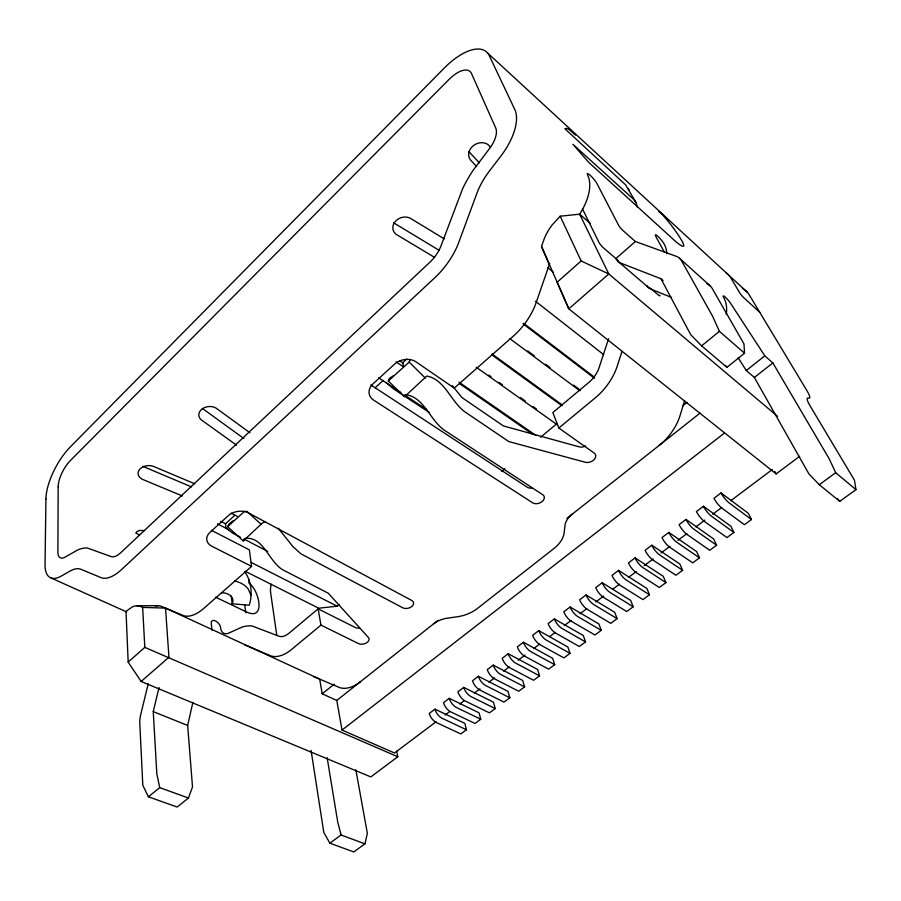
<?xml version="1.0" encoding="UTF-8"?>
<svg xmlns="http://www.w3.org/2000/svg" width="901" height="901" viewBox="0 0 901 901"><rect width="100%" height="100%" fill="white"/><g stroke="black" fill="none" stroke-linecap="round" stroke-linejoin="round"><path stroke-width="1.35" d="M148.237 683.769L140.579 715.157A22.288 11.071 -66 0 0 139.79 723.086L142.808 785.3L148.417 796.811L177.182 807.037L188.444 798.027L192.51 786.956L187.656 725.451L192.882 702.363M311.07 750.33L323.786 832.378L329.879 843.19L353.755 851.941L364.939 843.865L367.349 833.346L355.861 769.826M188.444 798.027L159.702 787.609L156.819 773.768L153.249 711.621L159.038 687.474M684.602 400.675L679.636 416.904A43.8 29.181 -51.4 0 1 659.205 445.409M621.994 351.379L616.701 367.743A45.805 28.449 -52.2 0 1 609.301 382.249L606.869 385.684A45.805 28.449 -52.2 0 1 595.448 397.701L558.845 428.02L594.232 453.102A7.05 4.854 -21.7 0 1 593.95 459.78A7.05 4.854 -21.7 0 1 585.064 462.19L508.828 441.58L466.887 413.21C451.232 403.535 445.646 379.479 426.804 376.066L404.436 396.778L388.32 380.977L389.356 378.476L393.354 375.807M608.569 338.731L599.176 367.439A21.838 13.56 -52.2 0 1 588.894 382.396L552.82 412.557L558.845 428.02M244.543 571.651C251.413 580.143 252.843 595.043 249.149 605.235L232.199 603.805C235.51 597.239 227.502 592.194 221.646 592.892M549.745 263.362L535.543 304.335A48.395 27.233 -53.1 0 1 513.255 336.186L454.239 388.106L415.98 361.83A15.362 11.769 -15.8 0 0 394.469 364.241L373.251 383.578A15.227 11.567 -14.4 0 0 373.633 400.123L532.66 502.826A6.881 4.685 -19.2 0 0 542.075 501.609A6.881 4.685 -19.2 0 0 542.729 494.705L446.006 431.275C430.306 421.905 424.934 397.465 405.991 394.683L405 395.494M549.351 264.489L541.501 246.446L544.024 239.328A37.831 21.23 -50.4 0 1 551.851 225.284L560.185 216.206L579.647 214.179L590.223 223.358M388.32 380.977L409.167 362.078L410.113 359.645M265.131 521.555L262.292 523.143L243.236 540.904L227.626 526.68L229.248 523.751L233.37 520.541M243.236 540.904L244.115 539.395M234.778 515.349L225.487 523.785L225.982 527.986L232.796 533.212L240.263 537.097M375.188 387.734L383.218 380.436M406.734 359.071L402.612 362.81L403.738 366.808M227.626 526.68L244.757 511.149M128.179 662.1L144.813 647.368L142.64 607.398L139.565 606.103A31.22 14.641 -64.3 0 0 132.21 606.97L126.016 611.362L128.179 662.1L141.13 681.46L370.84 776.91L397.803 756.761L396.654 751.288M777.597 416.352L608.806 273.972L581.145 260.963L557.167 282.193L568.79 308.84L776.133 473.903L799.649 456.323M211.42 530.306L249.374 549.869L251.57 566.38L203.998 608.22A42.561 21.128 -62.9 0 1 183.545 615.653L161.527 606.429A39.768 19.09 -64.4 0 0 155.254 605.923M660.962 278.747L690.673 334.609L701.609 345.86L726.916 367.326L744.541 353.237L719.415 331.343L712.725 316.465L681.719 261.053A27.503 16.849 -48.4 0 0 676.538 256.413L635.385 241.513L615.89 258.564A26.512 15.576 -48.7 0 0 620.474 263.002L660.962 278.747L663.08 280.605M141.13 681.46L168.949 657.223L165.514 608.096L142.64 607.398M359.69 628.065A6.341 4.077 -12 0 1 355.231 627.479L318.121 608.862L289.108 633.133A19.326 10.654 -63.5 0 1 278.814 636.162L252.19 626.015A59.083 31.546 -65.3 0 0 241.738 627.209L229.147 632.941A16.241 8.469 -63.7 0 1 220.576 627.592A5.98 3.345 48.7 0 0 215.44 620.924A5.98 3.345 48.7 0 0 211.251 623.267L211.949 630.182M245.241 571.302L318.695 608.198L337.199 606.204L339.317 604.447M540.668 437.176L557.021 423.583M501.722 471.347L504.887 468.723M318.121 608.862L320.959 625.103L291.597 649.43A40.545 22.367 -63.5 0 1 281.822 655.286L279.445 656.018A40.545 22.367 -63.5 0 1 270.818 655.894L247.55 646.051A37.91 20.239 -65.3 0 0 246.694 645.735M148.417 796.811L159.702 787.609M701.609 345.86L719.415 331.343M436.118 721.757L394.503 752.977L342.02 730.069L336.783 700.415L322.164 693.804L334.226 684.163M682.699 405.855L687.058 402.375M746.276 370.536L764.814 355.839L772.844 362.923L829.224 458.868L835.7 472.698L855.95 489.648L839.709 501.361L819.291 484.715L808.884 473.892L754.374 377.485L746.276 370.536L738.11 357.674M336.783 700.415L438.077 620.305M566.887 518.413L700.122 413.041M754.374 377.485L772.844 362.923M342.02 730.069L724.46 433.054M434.946 709.155L429.259 713.446A8.12 3.886 54 0 0 436.332 722.523L460.805 733.955L466.481 729.776L464.837 723.357L434.946 709.155A8.143 3.852 53.9 0 0 442.031 718.243L466.481 729.776M449.261 698.331L443.517 702.679A8.165 3.807 53.8 0 0 450.635 711.801L475.03 723.469L480.762 719.235L479.05 712.826L449.261 698.331A8.188 3.784 53.8 0 0 456.402 707.476L480.762 719.235M463.745 687.384L457.933 691.777A8.21 3.739 53.7 0 0 465.107 700.944L489.412 712.849L495.212 708.58L493.433 702.172L463.745 687.384A8.233 3.705 53.6 0 0 470.941 696.574L495.212 708.58M478.408 676.302L472.518 680.751A8.267 3.66 53.6 0 0 479.749 689.975L503.963 702.116L509.831 697.791L507.984 691.394L478.408 676.302A8.278 3.627 53.5 0 0 485.65 685.537L509.831 697.791M493.241 665.096L487.283 669.601A8.312 3.581 53.4 0 0 494.559 678.858L518.683 691.258L524.619 686.877L522.693 680.48L493.241 665.096A8.334 3.548 53.4 0 0 500.528 674.376L524.619 686.877M508.243 653.754L502.217 658.304A8.357 3.503 53.3 0 0 509.549 667.618L533.572 680.266L539.586 675.84L537.582 669.454L508.243 653.754A8.379 3.469 53.2 0 0 515.597 663.091L539.586 675.84M523.436 642.278L517.343 646.884A8.413 3.413 53.2 0 0 524.72 656.243L548.641 669.15L554.723 664.668L552.651 658.293L523.436 642.278A8.424 3.379 53.1 0 0 530.835 651.66L554.723 664.668M538.809 630.655L532.637 635.318A8.458 3.334 53 0 0 540.071 644.733L563.891 657.899L570.04 653.36L567.889 646.997L538.809 630.655A8.481 3.289 53 0 0 546.265 640.082L570.04 653.36M554.374 618.897L548.123 623.616A8.514 3.244 52.9 0 0 555.613 633.076L579.32 646.513L585.549 641.917L583.319 635.565L554.374 618.897A8.526 3.199 52.9 0 0 561.886 628.38L585.549 641.917M570.119 606.992L563.801 611.779A8.559 3.153 52.8 0 0 571.347 621.285L594.942 634.991L601.237 630.34L598.928 624.01L570.119 606.992A8.582 3.108 52.7 0 0 577.687 616.521L601.237 630.34M586.067 594.942L579.658 599.784A8.616 3.052 52.7 0 0 587.272 609.346L610.743 623.334L617.117 618.627L614.73 612.297L586.067 594.942A8.638 3.018 52.6 0 0 593.691 604.526L617.117 618.627M602.206 582.744L595.719 587.643A8.672 2.962 52.5 0 0 603.388 597.25L626.736 611.531L633.189 606.767L630.711 600.449L602.206 582.744A8.695 2.917 52.5 0 0 609.887 592.374L633.189 606.767M618.548 570.401L611.982 575.356A8.717 2.861 52.4 0 0 619.708 585.019L642.931 599.582L649.463 594.761L646.895 588.466L618.548 570.401A8.74 2.827 52.4 0 0 626.296 580.075L649.463 594.761M635.092 557.888L628.447 562.911A8.773 2.759 52.3 0 0 636.23 572.619L659.318 587.486L665.94 582.609L663.282 576.325L635.092 557.888A8.796 2.714 52.2 0 0 642.909 567.619L665.94 582.609M651.851 545.229L645.127 550.308A8.83 2.658 52.2 0 0 652.966 560.073L675.919 575.243L682.609 570.299L679.872 564.037L651.851 545.229A8.852 2.613 52.1 0 0 659.723 555.016L682.609 570.299M668.824 532.401L662.01 537.548A8.886 2.545 52.1 0 0 669.916 547.369L692.723 562.843L699.503 557.843L696.664 551.592L668.824 532.401A8.909 2.5 52 0 0 676.752 542.244L699.503 557.843M686.01 519.415L679.106 524.63A8.942 2.444 51.9 0 0 687.08 534.496L709.729 550.297L716.599 545.229L713.671 538.989L686.01 519.415A8.965 2.399 51.9 0 0 694.007 529.304L716.599 545.229M703.422 506.261L696.428 511.543A8.999 2.331 51.8 0 0 704.458 521.465L726.961 537.582L733.91 532.457L730.88 526.24L703.422 506.261A9.021 2.286 51.8 0 0 711.475 516.205L733.91 532.457M721.048 492.937L713.975 498.287A9.055 2.207 51.7 0 0 722.061 508.265L744.406 524.709L751.445 519.517L748.326 513.322L721.048 492.937A9.089 2.162 51.7 0 0 729.179 502.938L751.445 519.517M445.105 715.011L449.61 711.632M459.724 704.041L464.229 700.663M474.354 693.072L479.974 688.848M488.973 682.102L494.593 677.879M503.591 671.132L509.211 666.92M518.21 660.163L524.956 655.106M533.955 648.36L539.575 644.136M549.7 636.545L555.32 632.322M564.319 625.576L571.065 620.507M580.064 613.761L586.81 608.704M595.809 601.947L603.681 596.045M612.669 589.299L619.415 584.231M628.414 577.485L636.286 571.583M644.159 565.67L653.157 558.924M661.03 553.023L670.029 546.265M677.901 540.363L686.9 533.617M695.887 526.86L704.886 520.114M712.759 514.212L721.757 507.454M730.756 500.708L772.36 469.489M329.879 843.19L341.107 834.968L364.939 843.865M819.291 484.715L835.7 472.698M245.399 538.325C264.714 536.681 268.858 563.53 284.705 570.806L328.234 593.185L368.171 637.221A6.408 4.066 -12 0 1 366.73 642.74A6.408 4.066 -12 0 1 358.407 643.562L320.959 625.103M136.839 605.754L158.103 605.697M144.599 530.588L139.52 530.43L137.076 531.489L135.803 533.054L139.52 534.935M671.313 297.353L650.927 289.142A25.938 15.801 -48.1 0 1 646.828 285.617M153.249 711.621L187.656 725.451M144.813 647.368L397.803 756.761M182.43 495.978L142.189 479.231A10.418 7.501 -3.1 0 1 140.241 468.734A10.418 7.501 -3.1 0 1 154.882 466.988L194.717 483.769M142.673 466.279L191.553 486.912M315.327 677.27L339.429 687.531A38.957 23.178 -64.1 0 0 360.355 681.775M50.895 577.901L126.658 611.925M165.514 608.096L319.697 679.129L322.164 693.804M215.53 597.126L245.635 611.565C266.707 622.174 259.049 589.491 248.8 582.97M251.57 566.38L211.96 546.31A14.371 9.934 -6.8 0 1 209.944 532.39L228.358 515.609A14.45 10.114 -7.4 0 1 248.744 513.052L411.768 600.471A6.51 4.223 -13.6 0 1 411.757 606.531A6.51 4.223 -13.6 0 1 402.713 607.781L300.911 553.833L292.971 546.659L278.285 528.256M251.097 562.393L337.199 606.204M217.524 523.853L228.73 529.687M243.991 539.046L267.653 551.344M220.745 521.307L225.712 523.898M231.197 513.165L237.413 516.464M434.699 257.449L396.125 234.316A11.308 9.472 -19.1 0 1 396.057 220.677A11.308 9.472 -19.1 0 1 411.836 219.168L444.283 238.9M393.546 222.761L438.956 250.23M370.84 384.941L527.231 487.216A6.803 4.685 -19.3 0 0 531.759 488.049M429.473 412.602L393.163 388.613L386.281 382.632M378.69 377.846L400.934 392.566M404.448 394.886L426.68 409.595M396.046 361.819L402.984 366.527M399.639 360.783L403.13 363.159M459.623 383.702L533.257 434.665M458.958 382.137L536.185 435.634M488.714 375.03L490.989 376.641M498.963 382.306L502.375 384.738M520.587 397.69L525.148 400.922M533.11 406.588L536.534 409.02M476.246 367.236L557.573 424.99M236.625 445.207L202.691 420.88A10.519 7.929 -5.1 0 1 201.171 409.741A10.519 7.929 -5.1 0 1 215.981 408.063L249.994 432.784M202.365 408.435L243.867 438.505M492.025 353.958L562.348 405.033M491.788 354.825L561.819 405.653M510.034 338.753L579.715 390.674M527.659 350.894L534.372 355.906M545.567 364.252L550.049 367.597M573.565 385.132L580.278 390.144M523.718 323.358L593.973 376.911M522.918 323.729L594.547 378.274M535.442 301.216L603.659 354.645M547.684 267.552L553.135 271.978M617.985 260.366L603.524 247.944A5.158 1.014 49.1 0 1 598.94 242.335L582.53 209.043M650.24 288.072L658.203 294.897A4.956 0.935 49.7 0 0 659.892 295.168M617.804 261.2L649.047 288.005M635.385 241.513L623.098 230.667A5.203 0.935 49.2 0 1 618.469 225.013L596.901 183.466A7.557 1.295 48.8 0 0 590.223 175.346A7.557 1.295 48.8 0 0 587.621 175.109A45.906 24.913 -50.5 0 1 579.298 214.708M575.559 135.071C572.664 133.325 568.024 126.669 564.871 128.73L625.643 184.885L636.083 202.646L637.3 206.915M679.523 258.283L709.977 285.696M759.723 312.275L743.516 297.454A4.257 0.619 50 0 1 739.687 292.814L730.925 278.082A42.64 27.165 -47.5 0 0 726.093 272.789M246.739 511.137L261.436 524.63M487.599 53.001L747.177 292.127M658.586 211.498C663.857 213.143 699.683 261.864 675.322 241.198L588.86 162.484L572.89 144.295L633.471 199.2L636.083 202.646M409.167 362.078L425.34 378.093M476.573 166.494L471.775 161.358A11.882 10.091 -28.2 0 1 472.349 146.536A11.882 10.091 -28.2 0 1 488.646 145.095L490.538 147.156M468.892 151.616L479.377 162.89M837.412 498.523L839.709 501.361M452.268 385.594L461.898 397.532L503.422 425.948L578.904 446.761A6.96 4.854 -21.9 0 0 585.571 445.95M725.35 365.355L726.916 367.326M764.814 355.839L731.353 304.504A6.814 1.07 50 0 0 725.237 297.093A6.814 1.07 50 0 0 723.762 297.668A41.581 26.748 -48 0 1 726.274 314.505M664.566 252.483L655.804 236.49A7.174 1.183 49.5 0 1 657.82 236.299A7.174 1.183 49.5 0 1 664.217 244.07A43.462 26.061 -49.2 0 1 666.763 253.744M774.804 471.437L776.133 473.903M579.647 214.179L608.806 273.972L568.79 308.84L541.501 246.446M560.185 216.206L581.145 260.963M628.29 188.399L629.101 190.483M250.906 594.998L248.169 588.871L245.691 586.258A28.314 18.493 -8 0 0 234.508 580.976M341.107 834.968L337.729 822.072L327.131 757.628M244.734 605.044L245.815 612.77M855.95 489.648L854.441 480.165L810.19 406.058A24.53 3.818 51 0 1 808.467 398.129A24.169 3.75 50.7 0 0 806.8 390.46L749.362 295.055A42.032 27.345 -47.1 0 0 742.435 288.433M276.81 635.52L270.604 592.441A18.639 10.08 -62.6 0 1 271.246 584.276M231.298 596.09L232.199 603.805M744.541 353.237L743.978 343.912L712.218 288.478A26.884 17.074 -47.7 0 0 706.97 283.781M248.924 579.76L249.059 582.046M313.537 676.674A36.445 20.993 -66.1 0 1 314.449 676.933M572.338 514.122A20.802 13.718 -20.3 0 0 564.961 525.643L564.172 532.604A30.454 20.194 -18.5 0 1 553.98 548.484L477.451 608.434A29.474 19.034 -15.3 0 1 457.089 616.802L447.741 618.109A19.608 12.355 -14.7 0 0 433.392 624.01M244.903 645.307A37.91 20.239 -65.3 0 1 245.815 645.488M58.171 486.777L57.889 552.11A17.727 7.411 -62.5 0 0 65.255 557.021L77.486 550.06A64.737 27.796 -63.7 0 1 87.296 547.988L111.026 556.536A21.196 9.427 -62.3 0 0 120.937 552.55L429.867 262.225A24.237 12.287 -53.8 0 0 441.141 245.477L462.551 188.906A78.995 40.905 -51.2 0 1 473.678 169.557L489.434 148.665A21.5 10.497 -51.5 0 0 495.741 128.043L471.505 73.522A25.284 11.567 -51.6 0 0 449.058 79.412L70.481 460.456A20.926 8.436 -61.4 0 0 58.171 486.777M45.928 499.008L45.05 564.544A39.779 16.635 -62.5 0 0 61.381 576.009L69.974 571.11A41.525 17.829 -63.7 0 1 73.037 569.646L74.017 569.308A41.525 17.829 -63.7 0 1 77.711 568.7L78.578 568.745A41.525 17.829 -63.7 0 1 80.955 569.319L101.599 577.868A44.464 19.766 -62.3 0 0 109.618 577.338L111.915 576.392A44.464 19.766 -62.3 0 0 121.635 569.477L434.958 277.598A50.861 25.791 -53.8 0 0 447.121 263.79L449.779 259.939A50.861 25.791 -53.8 0 0 458.215 243.934L476.899 193.31A50.659 26.219 -51.3 0 1 479.242 187.701L480.154 185.809A50.659 26.219 -51.3 0 1 484.366 178.319L485.56 176.472A50.659 26.219 -51.3 0 1 489.423 171.044L500.708 156.278A48.237 23.572 -51.5 0 0 514.82 109.573L489.322 55.693A50.591 23.144 -51.6 0 0 444.306 68.025L70.413 446.806A41.863 16.871 -61.4 0 0 45.928 499.008"/></g></svg>
